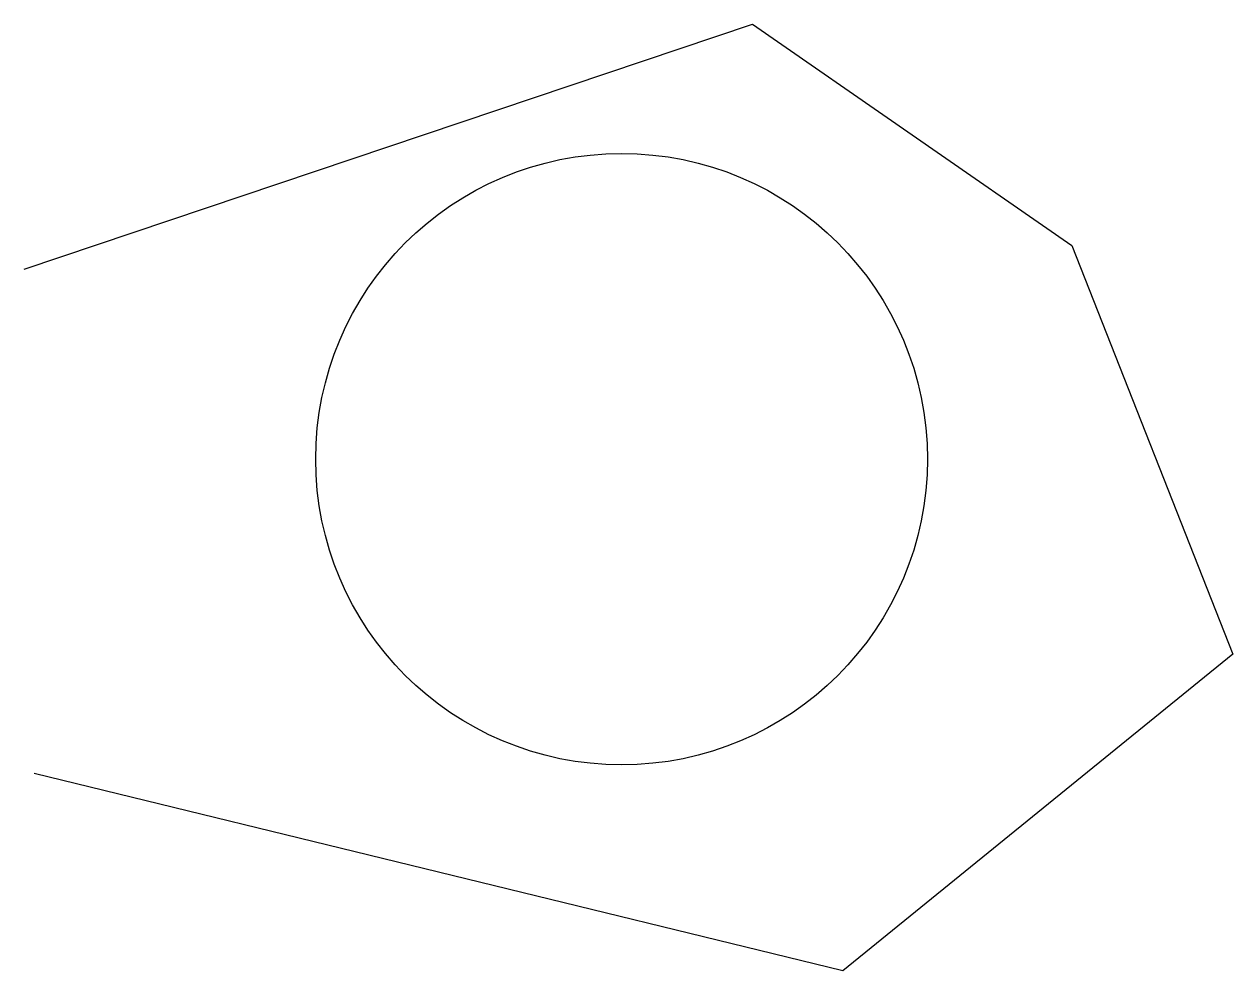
# Model space of a CAD drawing. Extents: x -2.3 to 2.36, y -1.97 to 1.68.
import ezdxf

# ---------------------------------------------------------------- set-up
doc = ezdxf.new("R2010")
doc.units = 0
doc.layers.get('0').update_dxf_attribs({"linetype": 'continuous'})

# ---------------------------------------------------------------- blocks, each defined once
blk = doc.blocks.new('SKETCH')
at = {"color": 7}
blk.add_lwpolyline([(-2.303881, 0.732392), (0.504428, 1.678195), (1.736399, 0.824547), (2.357234, -0.751793), (0.853649, -1.974062), (-2.265079, -1.212569)], dxfattribs=at)
blk.add_circle((0, 0), 1.179495, dxfattribs=at)

msp = doc.modelspace()

# ---------------------------------------------------------------- block references
at = {"color": 7}
msp.add_blockref('SKETCH', (0, 0), dxfattribs=at)

doc.saveas('drawing.dxf')
